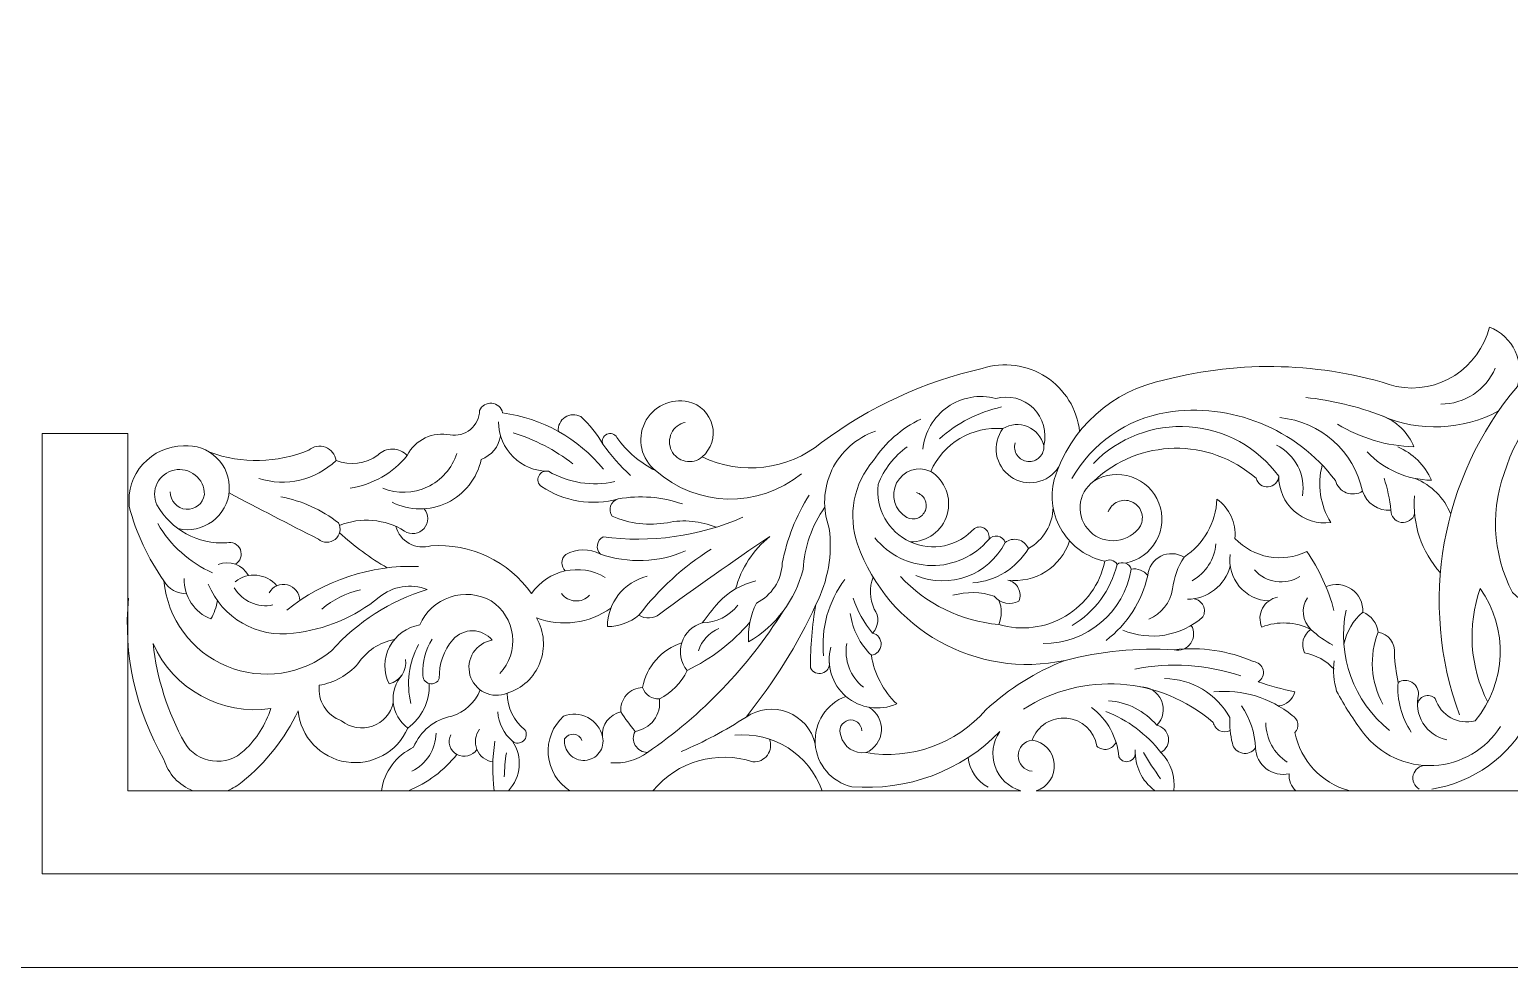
# Model space of a CAD drawing. Header units: millimetres. Extents: x 5152 to 5396, y 165 to 421.
# Drawn here: x 5193.6 to 5274.2, y 298.7 to 349.8 of the extents above; entities that cross this region are included whole.
import ezdxf

# ---------------------------------------------------------------- set-up
doc = ezdxf.new("R2010")
doc.units = ezdxf.units.MM
doc.header["$MEASUREMENT"] = 0
doc.layers.add('SITARA ALL', color=18, linetype='Continuous', true_color=0x000000)

msp = doc.modelspace()

# ---------------------------------------------------------------- linework, layer by layer
at = {"layer": 'SITARA ALL', "lineweight": 9}
for points, knots in [([(5152.3, 420.695), (5152.3, 420.695), (5396.3, 420.695), (5396.3, 420.695), (5396.3, 420.695), (5396.3, 298.695), (5396.3, 298.695), (5396.3, 298.695), (5152.3, 298.695), (5152.3, 298.695), (5152.3, 298.695), (5152.3, 420.695), (5152.3, 420.695)], [0, 0, 0, 0, 0.25, 0.25, 0.25, 0.5, 0.5, 0.5, 0.75, 0.75, 0.75, 1, 1, 1, 1]), ([(5158.284, 309.538), (5158.284, 309.538), (5158.284, 303.791), (5158.284, 303.791), (5158.284, 303.791), (5154.3, 303.791), (5154.3, 303.791), (5154.3, 303.791), (5154.3, 415.599), (5154.3, 415.599), (5154.3, 415.599), (5354.3, 415.599), (5354.3, 415.599), (5354.3, 415.599), (5354.3, 391.626), (5354.3, 391.626), (5354.3, 391.626), (5349.636, 391.626), (5349.636, 391.626), (5349.636, 391.626), (5349.636, 411.074), (5349.636, 411.074), (5349.636, 411.074), (5301.025, 411.074), (5301.025, 411.074), (5301.679, 410.889), (5302.203, 410.396), (5302.429, 409.755), (5302.655, 409.114), (5302.556, 408.402), (5302.163, 407.847), (5304.264, 410.007), (5307.224, 411.112), (5310.227, 410.858), (5311.335, 410.604), (5312.145, 409.652), (5312.219, 408.518), (5312.293, 407.383), (5311.613, 406.334), (5310.548, 405.938)], [0, 0, 0, 0, 0.071429, 0.071429, 0.071429, 0.142857, 0.142857, 0.142857, 0.214286, 0.214286, 0.214286, 0.285714, 0.285714, 0.285714, 0.357143, 0.357143, 0.357143, 0.428571, 0.428571, 0.428571, 0.5, 0.5, 0.5, 0.571429, 0.571429, 0.571429, 0.642857, 0.642857, 0.642857, 0.714286, 0.714286, 0.714286, 0.785714, 0.785714, 0.785714, 0.857143, 0.857143, 0.857143, 1, 1, 1, 1]), ([(5385.334, 308.316), (5385.334, 308.316), (5390.317, 308.316), (5390.317, 308.316), (5390.317, 308.316), (5390.317, 415.599), (5390.317, 415.599), (5390.317, 415.599), (5394.3, 415.599), (5394.3, 415.599), (5394.3, 415.599), (5394.3, 303.791), (5394.3, 303.791), (5394.3, 303.791), (5194.3, 303.791), (5194.3, 303.791), (5194.3, 303.791), (5194.3, 327.764), (5194.3, 327.764), (5194.3, 327.764), (5198.965, 327.764), (5198.965, 327.764), (5198.965, 327.764), (5198.965, 308.316), (5198.965, 308.316), (5198.965, 308.316), (5247.575, 308.316), (5247.575, 308.316), (5246.921, 308.501), (5246.398, 308.994), (5246.172, 309.635), (5245.945, 310.276), (5246.045, 310.988), (5246.438, 311.543), (5244.337, 309.383), (5241.376, 308.278), (5238.374, 308.532), (5237.266, 308.786), (5236.456, 309.738), (5236.382, 310.873), (5236.307, 312.007), (5236.987, 313.056), (5238.053, 313.453)], [0, 0, 0, 0, 0.066667, 0.066667, 0.066667, 0.133333, 0.133333, 0.133333, 0.2, 0.2, 0.2, 0.266667, 0.266667, 0.266667, 0.333333, 0.333333, 0.333333, 0.4, 0.4, 0.4, 0.466667, 0.466667, 0.466667, 0.533333, 0.533333, 0.533333, 0.6, 0.6, 0.6, 0.666667, 0.666667, 0.666667, 0.733333, 0.733333, 0.733333, 0.8, 0.8, 0.8, 0.866667, 0.866667, 0.866667, 1, 1, 1, 1]), ([(5188.455, 349.618), (5189.164, 349.083), (5190.068, 348.877), (5190.939, 349.053), (5191.81, 349.229), (5192.564, 349.769), (5193.01, 350.538), (5195.427, 350.21), (5197.811, 351.323), (5199.109, 353.389), (5199.535, 354.227), (5199.541, 355.215), (5199.124, 356.057), (5198.707, 356.9), (5197.919, 357.496), (5196.994, 357.665)], [0, 0, 0, 0, 0.166667, 0.166667, 0.166667, 0.333333, 0.333333, 0.333333, 0.5, 0.5, 0.5, 0.666667, 0.666667, 0.666667, 1, 1, 1, 1]), ([(5241.017, 319.986), (5242.416, 318.479), (5244.321, 317.545), (5246.369, 317.363), (5247.595, 317.003), (5248.915, 317.169), (5250.013, 317.824), (5251.111, 318.479), (5251.886, 319.561), (5252.151, 320.811), (5251.186, 321.018), (5250.346, 321.61), (5249.825, 322.449), (5249.304, 323.288), (5249.147, 324.303), (5249.389, 325.26), (5250.249, 328.036), (5252.564, 330.119), (5255.415, 330.685), (5259.563, 331.766), (5263.935, 331.639), (5268.014, 330.321), (5270.296, 329.882), (5272.521, 331.302), (5273.081, 333.558), (5274.367, 333.062), (5275.037, 331.641), (5274.605, 330.332), (5270.432, 325.359), (5269.227, 318.545), (5271.448, 312.446)], [0, 0, 0, 0, 0.090909, 0.090909, 0.090909, 0.181818, 0.181818, 0.181818, 0.272727, 0.272727, 0.272727, 0.363636, 0.363636, 0.363636, 0.454545, 0.454545, 0.454545, 0.545455, 0.545455, 0.545455, 0.636364, 0.636364, 0.636364, 0.727273, 0.727273, 0.727273, 0.818182, 0.818182, 0.818182, 1, 1, 1, 1]), ([(5250.777, 327.871), (5250.643, 329.088), (5249.97, 330.18), (5248.943, 330.847), (5247.916, 331.513), (5246.645, 331.683), (5245.479, 331.31), (5242.311, 330.585), (5239.33, 329.209), (5236.723, 327.269), (5234.894, 325.77), (5232.36, 325.467), (5230.229, 326.491), (5230.721, 326.918), (5230.932, 327.584), (5230.776, 328.216), (5230.62, 328.849), (5230.124, 329.341), (5229.489, 329.49), (5228.521, 329.711), (5227.53, 329.234), (5227.099, 328.339), (5226.668, 327.445), (5226.911, 326.372), (5227.688, 325.752), (5229.933, 323.747), (5233.299, 323.667), (5235.634, 325.568)], [0, 0, 0, 0, 0.1, 0.1, 0.1, 0.2, 0.2, 0.2, 0.3, 0.3, 0.3, 0.4, 0.4, 0.4, 0.5, 0.5, 0.5, 0.6, 0.6, 0.6, 0.7, 0.7, 0.7, 0.8, 0.8, 0.8, 1, 1, 1, 1]), ([(5247.259, 327.253), (5247.195, 327.024), (5247.235, 326.779), (5247.37, 326.583), (5247.504, 326.387), (5247.718, 326.261), (5247.955, 326.239), (5248.191, 326.217), (5248.425, 326.302), (5248.593, 326.469), (5248.762, 326.637), (5248.847, 326.871), (5248.825, 327.108), (5249.011, 327.839), (5248.795, 328.613), (5248.256, 329.141), (5247.718, 329.67), (5246.941, 329.873), (5246.213, 329.674), (5245.311, 329.91), (5244.353, 329.739), (5243.588, 329.206), (5242.824, 328.673), (5242.331, 327.833), (5242.24, 326.906)], [0, 0, 0, 0, 0.111111, 0.111111, 0.111111, 0.222222, 0.222222, 0.222222, 0.333333, 0.333333, 0.333333, 0.444444, 0.444444, 0.444444, 0.555556, 0.555556, 0.555556, 0.666667, 0.666667, 0.666667, 0.777778, 0.777778, 0.777778, 1, 1, 1, 1]), ([(5282.268, 319.585), (5281.884, 319.316), (5281.533, 319.003), (5281.221, 318.652), (5279.129, 317.098), (5276.216, 317.292), (5274.344, 319.104), (5273.221, 321.246), (5273.111, 323.78), (5274.042, 326.012), (5274.797, 328.585), (5277.244, 330.286), (5279.919, 330.104)], [0, 0, 0, 0, 0.2, 0.2, 0.2, 0.4, 0.4, 0.4, 0.6, 0.6, 0.6, 1, 1, 1, 1]), ([(5224.856, 325.823), (5223.477, 327.503), (5221.515, 328.599), (5219.361, 328.89), (5219.302, 329.172), (5219.067, 329.383), (5218.781, 329.412), (5218.495, 329.441), (5218.223, 329.281), (5218.108, 329.017), (5218.101, 328.618), (5217.921, 328.241), (5217.614, 327.986), (5217.307, 327.73), (5216.904, 327.621), (5216.51, 327.687), (5215.565, 327.889), (5214.603, 327.428), (5214.17, 326.564), (5213.965, 326.785), (5213.679, 326.914), (5213.377, 326.919), (5213.076, 326.925), (5212.785, 326.807), (5212.572, 326.593), (5211.915, 326.106), (5211.052, 325.995), (5210.293, 326.298), (5210.247, 326.624), (5210.028, 326.9), (5209.719, 327.017), (5209.411, 327.134), (5209.064, 327.074), (5208.813, 326.859), (5207.094, 326.151), (5205.171, 326.11), (5203.423, 326.742)], [0, 0, 0, 0, 0.076923, 0.076923, 0.076923, 0.153846, 0.153846, 0.153846, 0.230769, 0.230769, 0.230769, 0.307692, 0.307692, 0.307692, 0.384615, 0.384615, 0.384615, 0.461538, 0.461538, 0.461538, 0.538462, 0.538462, 0.538462, 0.615385, 0.615385, 0.615385, 0.692308, 0.692308, 0.692308, 0.769231, 0.769231, 0.769231, 0.846154, 0.846154, 0.846154, 1, 1, 1, 1]), ([(5227.688, 325.752), (5226.847, 326.163), (5226.124, 326.779), (5225.584, 327.543), (5225.477, 327.738), (5225.237, 327.817), (5225.035, 327.724), (5224.833, 327.63), (5224.737, 327.397), (5224.816, 327.188), (5224.501, 327.751), (5224.096, 328.257), (5223.616, 328.687), (5223.347, 328.836), (5223.018, 328.822), (5222.762, 328.652), (5222.506, 328.482), (5222.366, 328.183), (5222.399, 327.877)], [0, 0, 0, 0, 0.142857, 0.142857, 0.142857, 0.285714, 0.285714, 0.285714, 0.428571, 0.428571, 0.428571, 0.571429, 0.571429, 0.571429, 0.714286, 0.714286, 0.714286, 1, 1, 1, 1]), ([(5266.178, 324.622), (5265.913, 324.455), (5265.584, 324.424), (5265.293, 324.539), (5265.001, 324.654), (5264.782, 324.901), (5264.702, 325.204), (5262.552, 328.04), (5259.022, 329.466), (5255.507, 328.914), (5253.338, 328.548), (5251.448, 327.228), (5250.36, 325.315)], [0, 0, 0, 0, 0.2, 0.2, 0.2, 0.4, 0.4, 0.4, 0.6, 0.6, 0.6, 1, 1, 1, 1]), ([(5264.818, 328.269), (5266.074, 327.508), (5267.505, 327.084), (5268.972, 327.038), (5268.66, 327.822), (5268.03, 328.435), (5267.238, 328.725), (5269.282, 327.839), (5271.617, 327.936), (5273.58, 328.99)], [0, 0, 0, 0, 0.25, 0.25, 0.25, 0.5, 0.5, 0.5, 1, 1, 1, 1]), ([(5229.309, 328.369), (5228.982, 328.301), (5228.705, 328.087), (5228.559, 327.787), (5228.412, 327.487), (5228.412, 327.137), (5228.559, 326.837), (5228.705, 326.538), (5228.982, 326.323), (5229.309, 326.255), (5229.635, 326.187), (5229.975, 326.274), (5230.229, 326.491)], [0, 0, 0, 0, 0.2, 0.2, 0.2, 0.4, 0.4, 0.4, 0.6, 0.6, 0.6, 1, 1, 1, 1]), ([(5239.666, 327.895), (5238.622, 327.537), (5237.766, 326.775), (5237.292, 325.778), (5236.818, 324.781), (5236.765, 323.637), (5237.146, 322.601), (5237.327, 321.178), (5237.074, 319.733), (5236.421, 318.455), (5236.209, 317.317), (5236.112, 316.16), (5236.132, 315.002), (5236.244, 314.764), (5236.511, 314.642), (5236.765, 314.714), (5237.018, 314.786), (5237.181, 315.031), (5237.149, 315.292)], [0, 0, 0, 0, 0.142857, 0.142857, 0.142857, 0.285714, 0.285714, 0.285714, 0.428571, 0.428571, 0.428571, 0.571429, 0.571429, 0.571429, 0.714286, 0.714286, 0.714286, 1, 1, 1, 1]), ([(5238.919, 311.583), (5238.915, 311.763), (5238.83, 311.931), (5238.687, 312.041), (5238.545, 312.151), (5238.36, 312.191), (5238.185, 312.15), (5238.01, 312.109), (5237.863, 311.991), (5237.784, 311.829), (5237.706, 311.667), (5237.705, 311.478), (5237.781, 311.315), (5237.927, 310.699), (5238.519, 310.296), (5239.145, 310.389), (5241.578, 309.976), (5244.049, 310.856), (5245.671, 312.717), (5246.927, 313.876), (5248.391, 314.79), (5249.983, 315.411), (5245.167, 314.373), (5240.327, 317.089), (5238.691, 321.737), (5238.138, 323.301), (5238.469, 325.043), (5239.555, 326.297), (5240.19, 327.268), (5241.081, 328.046), (5242.129, 328.544)], [0, 0, 0, 0, 0.090909, 0.090909, 0.090909, 0.181818, 0.181818, 0.181818, 0.272727, 0.272727, 0.272727, 0.363636, 0.363636, 0.363636, 0.454545, 0.454545, 0.454545, 0.545455, 0.545455, 0.545455, 0.636364, 0.636364, 0.636364, 0.727273, 0.727273, 0.727273, 0.818182, 0.818182, 0.818182, 1, 1, 1, 1]), ([(5248.825, 327.108), (5248.714, 327.572), (5248.387, 327.954), (5247.946, 328.137), (5247.504, 328.32), (5247.003, 328.281), (5246.596, 328.031), (5244.923, 328.167), (5243.349, 327.232), (5242.671, 325.697)], [0, 0, 0, 0, 0.25, 0.25, 0.25, 0.5, 0.5, 0.5, 1, 1, 1, 1]), ([(5246.596, 328.031), (5246.297, 327.629), (5246.174, 327.124), (5246.255, 326.63), (5246.336, 326.136), (5246.613, 325.696), (5247.025, 325.411), (5247.436, 325.125), (5247.945, 325.019), (5248.436, 325.117), (5248.927, 325.214), (5249.358, 325.506), (5249.629, 325.927)], [0, 0, 0, 0, 0.2, 0.2, 0.2, 0.4, 0.4, 0.4, 0.6, 0.6, 0.6, 1, 1, 1, 1]), ([(5263.983, 326.047), (5263.7, 324.984), (5263.867, 323.851), (5264.447, 322.916), (5263.727, 322.827), (5263.003, 323.053), (5262.461, 323.535), (5261.919, 324.018), (5261.612, 324.711), (5261.617, 325.436), (5260.464, 327.01), (5258.679, 327.995), (5256.734, 328.13), (5254.788, 328.265), (5252.883, 327.537), (5251.525, 326.138)], [0, 0, 0, 0, 0.166667, 0.166667, 0.166667, 0.333333, 0.333333, 0.333333, 0.5, 0.5, 0.5, 0.666667, 0.666667, 0.666667, 1, 1, 1, 1]), ([(5269.012, 323.398), (5268.925, 323.077), (5268.61, 322.872), (5268.281, 322.921), (5267.951, 322.971), (5267.712, 323.261), (5267.724, 323.593), (5267.032, 323.532), (5266.389, 323.96), (5266.178, 324.622), (5265.711, 326.795), (5263.894, 328.415), (5261.682, 328.628)], [0, 0, 0, 0, 0.2, 0.2, 0.2, 0.4, 0.4, 0.4, 0.6, 0.6, 0.6, 1, 1, 1, 1]), ([(5201.697, 322.584), (5202.349, 322.436), (5203.033, 322.581), (5203.568, 322.981), (5204.104, 323.381), (5204.438, 323.994), (5204.481, 324.661), (5204.525, 325.328), (5204.275, 325.981), (5203.796, 326.447), (5203.317, 326.913), (5202.659, 327.147), (5201.993, 327.085), (5201.15, 327.085), (5200.347, 326.726), (5199.783, 326.098), (5199.22, 325.47), (5198.951, 324.633), (5199.041, 323.795), (5199.411, 322.337), (5200.05, 320.962), (5200.926, 319.741), (5201.118, 317.677), (5202.432, 315.889), (5204.346, 315.092), (5206.26, 314.296), (5208.455, 314.621), (5210.054, 315.94), (5211.449, 317.506), (5213.25, 318.657), (5215.257, 319.266), (5214.375, 319.619), (5213.371, 319.461), (5212.641, 318.853), (5211.308, 317.76), (5209.686, 317.078), (5207.973, 316.893), (5205.999, 316.62), (5204.09, 317.722), (5203.335, 319.565)], [0, 0, 0, 0, 0.071429, 0.071429, 0.071429, 0.142857, 0.142857, 0.142857, 0.214286, 0.214286, 0.214286, 0.285714, 0.285714, 0.285714, 0.357143, 0.357143, 0.357143, 0.428571, 0.428571, 0.428571, 0.5, 0.5, 0.5, 0.571429, 0.571429, 0.571429, 0.642857, 0.642857, 0.642857, 0.714286, 0.714286, 0.714286, 0.785714, 0.785714, 0.785714, 0.857143, 0.857143, 0.857143, 1, 1, 1, 1]), ([(5213.344, 324.02), (5214.287, 323.548), (5215.395, 323.538), (5216.345, 323.996), (5217.295, 324.453), (5217.979, 325.324), (5218.199, 326.355), (5218.754, 326.56), (5219.157, 327.047), (5219.252, 327.632)], [0, 0, 0, 0, 0.25, 0.25, 0.25, 0.5, 0.5, 0.5, 1, 1, 1, 1]), ([(5261.617, 325.436), (5261.59, 325.131), (5261.347, 324.888), (5261.042, 324.862), (5260.736, 324.836), (5260.456, 325.034), (5260.378, 325.331), (5257.83, 327.562), (5254.008, 327.495), (5251.545, 325.17), (5252.161, 325.549), (5252.914, 325.635), (5253.599, 325.404), (5254.284, 325.173), (5254.831, 324.648), (5255.091, 323.974), (5255.351, 323.3), (5255.298, 322.544), (5254.945, 321.912), (5254.593, 321.281), (5253.978, 320.839), (5253.267, 320.706)], [0, 0, 0, 0, 0.125, 0.125, 0.125, 0.25, 0.25, 0.25, 0.375, 0.375, 0.375, 0.5, 0.5, 0.5, 0.625, 0.625, 0.625, 0.75, 0.75, 0.75, 1, 1, 1, 1]), ([(5212.841, 324.788), (5213.624, 324.47), (5214.504, 324.493), (5215.268, 324.853), (5216.033, 325.212), (5216.613, 325.874), (5216.867, 326.68)], [0, 0, 0, 0, 0.333333, 0.333333, 0.333333, 1, 1, 1, 1]), ([(5241.391, 327.04), (5240.673, 326.526), (5240.123, 325.811), (5239.809, 324.986), (5239.644, 323.675), (5240.349, 322.411), (5241.551, 321.864), (5242.753, 321.317), (5244.17, 321.614), (5245.049, 322.599), (5245.236, 322.712), (5245.473, 322.697), (5245.645, 322.564), (5245.817, 322.43), (5245.889, 322.204), (5245.827, 321.995), (5245.053, 321.08), (5243.909, 320.56), (5242.711, 320.576), (5241.513, 320.593), (5240.385, 321.146), (5239.636, 322.082)], [0, 0, 0, 0, 0.125, 0.125, 0.125, 0.25, 0.25, 0.25, 0.375, 0.375, 0.375, 0.5, 0.5, 0.5, 0.625, 0.625, 0.625, 0.75, 0.75, 0.75, 1, 1, 1, 1]), ([(5266.436, 326.766), (5267.341, 325.797), (5268.601, 325.239), (5269.927, 325.223), (5269.572, 326.04), (5268.917, 326.69), (5268.096, 327.038)], [0, 0, 0, 0, 0.333333, 0.333333, 0.333333, 1, 1, 1, 1]), ([(5201.267, 324.591), (5201.259, 324.095), (5201.636, 323.679), (5202.129, 323.64), (5202.623, 323.6), (5203.062, 323.951), (5203.131, 324.442), (5203.133, 324.853), (5202.948, 325.242), (5202.628, 325.501), (5202.308, 325.759), (5201.889, 325.859), (5201.487, 325.772), (5201.086, 325.685), (5200.745, 325.421), (5200.561, 325.053), (5200.377, 324.685), (5200.37, 324.254), (5200.542, 323.88), (5201.308, 322.52), (5202.783, 321.718), (5204.341, 321.815), (5204.648, 321.893), (5204.966, 321.733), (5205.087, 321.44), (5205.207, 321.147), (5205.093, 320.809), (5204.819, 320.649)], [0, 0, 0, 0, 0.1, 0.1, 0.1, 0.2, 0.2, 0.2, 0.3, 0.3, 0.3, 0.4, 0.4, 0.4, 0.5, 0.5, 0.5, 0.6, 0.6, 0.6, 0.7, 0.7, 0.7, 0.8, 0.8, 0.8, 1, 1, 1, 1]), ([(5225.661, 324.201), (5224.233, 323.814), (5222.706, 324.062), (5221.473, 324.88), (5221.296, 325.012), (5221.236, 325.25), (5221.329, 325.45), (5221.422, 325.65), (5221.642, 325.757), (5221.857, 325.707), (5222.947, 325.074), (5224.235, 324.874), (5225.466, 325.146)], [0, 0, 0, 0, 0.2, 0.2, 0.2, 0.4, 0.4, 0.4, 0.6, 0.6, 0.6, 1, 1, 1, 1]), ([(5241.551, 321.864), (5242.481, 321.854), (5243.303, 322.463), (5243.564, 323.356), (5243.824, 324.248), (5243.46, 325.205), (5242.671, 325.697), (5241.983, 326.023), (5241.161, 325.747), (5240.811, 325.07), (5240.461, 324.394), (5240.708, 323.562), (5241.373, 323.189), (5241.557, 323.097), (5241.771, 323.086), (5241.964, 323.16), (5242.156, 323.235), (5242.307, 323.387), (5242.381, 323.579), (5242.455, 323.772), (5242.444, 323.986), (5242.351, 324.17), (5242.257, 324.354), (5242.091, 324.49), (5241.892, 324.544)], [0, 0, 0, 0, 0.111111, 0.111111, 0.111111, 0.222222, 0.222222, 0.222222, 0.333333, 0.333333, 0.333333, 0.444444, 0.444444, 0.444444, 0.555556, 0.555556, 0.555556, 0.666667, 0.666667, 0.666667, 0.777778, 0.777778, 0.777778, 1, 1, 1, 1]), ([(5251.545, 325.17), (5251.112, 324.859), (5250.839, 324.372), (5250.802, 323.841), (5250.765, 323.309), (5250.966, 322.788), (5251.352, 322.42), (5251.738, 322.053), (5252.267, 321.876), (5252.797, 321.938), (5253.326, 322.001), (5253.8, 322.295), (5254.09, 322.743), (5254.208, 322.979), (5254.223, 323.253), (5254.132, 323.5), (5254.041, 323.748), (5253.852, 323.947), (5253.609, 324.05), (5253.366, 324.153), (5253.092, 324.152), (5252.85, 324.046), (5252.609, 323.94), (5252.422, 323.739), (5252.333, 323.491)], [0, 0, 0, 0, 0.111111, 0.111111, 0.111111, 0.222222, 0.222222, 0.222222, 0.333333, 0.333333, 0.333333, 0.444444, 0.444444, 0.444444, 0.555556, 0.555556, 0.555556, 0.666667, 0.666667, 0.666667, 0.777778, 0.777778, 0.777778, 1, 1, 1, 1]), ([(5204.468, 324.525), (5206.085, 323.678), (5207.706, 322.839), (5209.332, 322.01), (5209.595, 321.788), (5209.978, 321.784), (5210.246, 322.001), (5210.513, 322.218), (5210.59, 322.594), (5210.428, 322.897), (5209.509, 323.615), (5208.433, 324.102), (5207.288, 324.317)], [0, 0, 0, 0, 0.2, 0.2, 0.2, 0.4, 0.4, 0.4, 0.6, 0.6, 0.6, 1, 1, 1, 1]), ([(5229.153, 323.926), (5228.033, 324.321), (5226.829, 324.416), (5225.661, 324.201), (5225.467, 324.151), (5225.311, 324.008), (5225.244, 323.819), (5225.177, 323.63), (5225.209, 323.42), (5225.329, 323.26), (5226.277, 322.851), (5227.323, 322.729), (5228.34, 322.909), (5229.226, 323.09), (5230.145, 323.004), (5230.982, 322.662)], [0, 0, 0, 0, 0.166667, 0.166667, 0.166667, 0.333333, 0.333333, 0.333333, 0.5, 0.5, 0.5, 0.666667, 0.666667, 0.666667, 1, 1, 1, 1]), ([(5236.049, 324.413), (5235.338, 323.275), (5234.844, 322.017), (5234.589, 320.7), (5234.549, 319.773), (5234.007, 318.941), (5233.177, 318.529), (5232.855, 317.873), (5232.71, 317.145), (5232.757, 316.416), (5234.233, 317.284), (5235.3, 318.705), (5235.723, 320.364), (5235.793, 321.579), (5236.202, 322.751), (5236.903, 323.747)], [0, 0, 0, 0, 0.166667, 0.166667, 0.166667, 0.333333, 0.333333, 0.333333, 0.5, 0.5, 0.5, 0.666667, 0.666667, 0.666667, 1, 1, 1, 1]), ([(5264.622, 318.126), (5264.322, 319.278), (5263.82, 320.368), (5263.139, 321.344), (5261.823, 320.692), (5260.234, 320.983), (5259.233, 322.056), (5259.308, 322.893), (5258.934, 323.706), (5258.25, 324.193), (5258.197, 322.913), (5257.53, 321.735), (5256.461, 321.03)], [0, 0, 0, 0, 0.2, 0.2, 0.2, 0.4, 0.4, 0.4, 0.6, 0.6, 0.6, 1, 1, 1, 1]), ([(5210.484, 322.76), (5211.645, 323.228), (5212.961, 323.113), (5214.025, 322.453), (5214.365, 322.23), (5214.817, 322.291), (5215.086, 322.597), (5215.354, 322.902), (5215.356, 323.358), (5215.091, 323.666)], [0, 0, 0, 0, 0.25, 0.25, 0.25, 0.5, 0.5, 0.5, 1, 1, 1, 1]), ([(5232.441, 323.204), (5230.048, 322.165), (5227.416, 321.795), (5224.83, 322.134), (5224.664, 322.047), (5224.55, 321.887), (5224.522, 321.703), (5224.494, 321.518), (5224.555, 321.331), (5224.687, 321.199), (5226.199, 320.672), (5227.853, 320.735), (5229.321, 321.376)], [0, 0, 0, 0, 0.2, 0.2, 0.2, 0.4, 0.4, 0.4, 0.6, 0.6, 0.6, 1, 1, 1, 1]), ([(5224.953, 319.931), (5223.589, 320.736), (5221.837, 320.352), (5220.94, 319.047), (5219.693, 320.816), (5217.614, 321.803), (5215.456, 321.651), (5215.063, 321.533), (5214.64, 321.579), (5214.281, 321.777), (5213.922, 321.975), (5213.658, 322.311), (5213.548, 322.706)], [0, 0, 0, 0, 0.2, 0.2, 0.2, 0.4, 0.4, 0.4, 0.6, 0.6, 0.6, 1, 1, 1, 1]), ([(5224.687, 321.199), (5224.095, 321.517), (5223.38, 321.507), (5222.797, 321.171), (5222.672, 321.059), (5222.598, 320.9), (5222.594, 320.731), (5222.589, 320.563), (5222.653, 320.4), (5222.772, 320.28)], [0, 0, 0, 0, 0.25, 0.25, 0.25, 0.5, 0.5, 0.5, 1, 1, 1, 1]), ([(5227.225, 319.99), (5225.963, 319.679), (5225.074, 318.55), (5225.071, 317.249), (5225.695, 317.257), (5226.298, 317.475), (5226.783, 317.868), (5227.868, 319.289), (5229.197, 320.507), (5230.708, 321.464)], [0, 0, 0, 0, 0.25, 0.25, 0.25, 0.5, 0.5, 0.5, 1, 1, 1, 1]), ([(5226.783, 317.868), (5227.132, 317.647), (5227.583, 317.672), (5227.906, 317.931), (5229.878, 319.382), (5231.88, 320.792), (5233.912, 322.159), (5233.001, 321.428), (5232.347, 320.426), (5232.046, 319.298)], [0, 0, 0, 0, 0.25, 0.25, 0.25, 0.5, 0.5, 0.5, 1, 1, 1, 1]), ([(5244.963, 319.637), (5246.217, 319.724), (5247.348, 320.423), (5247.986, 321.506), (5247.885, 321.743), (5247.68, 321.918), (5247.431, 321.98), (5247.182, 322.042), (5246.919, 321.984), (5246.719, 321.823), (5245.814, 320.049), (5243.691, 319.273), (5241.853, 320.04)], [0, 0, 0, 0, 0.2, 0.2, 0.2, 0.4, 0.4, 0.4, 0.6, 0.6, 0.6, 1, 1, 1, 1]), ([(5243.878, 318.955), (5244.617, 319.163), (5245.402, 319.147), (5246.132, 318.908), (5246.454, 318.507), (5247.015, 318.393), (5247.468, 318.637), (5247.564, 318.869), (5247.552, 319.13), (5247.435, 319.352), (5247.318, 319.573), (5247.108, 319.73), (5246.863, 319.781), (5248.351, 319.6), (5249.759, 320.491), (5250.23, 321.914)], [0, 0, 0, 0, 0.166667, 0.166667, 0.166667, 0.333333, 0.333333, 0.333333, 0.5, 0.5, 0.5, 0.666667, 0.666667, 0.666667, 1, 1, 1, 1]), ([(5246.719, 321.823), (5246.662, 322.003), (5246.51, 322.138), (5246.324, 322.174), (5246.138, 322.21), (5245.947, 322.142), (5245.827, 321.995)], [0, 0, 0, 0, 0.333333, 0.333333, 0.333333, 1, 1, 1, 1]), ([(5250.368, 317.306), (5251.597, 318.044), (5252.478, 319.244), (5252.813, 320.639), (5252.945, 320.732), (5253.114, 320.757), (5253.267, 320.706), (5253.42, 320.655), (5253.54, 320.534), (5253.59, 320.38)], [0, 0, 0, 0, 0.25, 0.25, 0.25, 0.5, 0.5, 0.5, 1, 1, 1, 1]), ([(5252.813, 320.639), (5252.749, 320.751), (5252.643, 320.832), (5252.519, 320.864), (5252.394, 320.897), (5252.262, 320.878), (5252.151, 320.811)], [0, 0, 0, 0, 0.333333, 0.333333, 0.333333, 1, 1, 1, 1]), ([(5254.543, 317.651), (5255.225, 317.947), (5255.712, 318.565), (5255.839, 319.298), (5255.902, 319.917), (5256.115, 320.512), (5256.461, 321.03), (5256.077, 321.266), (5255.598, 321.287), (5255.196, 321.084), (5254.793, 320.881), (5254.525, 320.485), (5254.486, 320.036)], [0, 0, 0, 0, 0.2, 0.2, 0.2, 0.4, 0.4, 0.4, 0.6, 0.6, 0.6, 1, 1, 1, 1]), ([(5258.977, 321.171), (5258.887, 320.55), (5259.065, 319.921), (5259.468, 319.44), (5259.871, 318.959), (5260.459, 318.673), (5261.086, 318.654)], [0, 0, 0, 0, 0.333333, 0.333333, 0.333333, 1, 1, 1, 1]), ([(5202.026, 319.862), (5202.004, 318.896), (5202.585, 318.02), (5203.483, 317.665), (5203.658, 317.973), (5203.779, 318.309), (5203.84, 318.658)], [0, 0, 0, 0, 0.333333, 0.333333, 0.333333, 1, 1, 1, 1]), ([(5238.293, 317.959), (5238.411, 317.096), (5238.813, 316.298), (5239.437, 315.691), (5239.73, 315.732), (5239.952, 315.973), (5239.969, 316.268), (5239.985, 316.563), (5239.792, 316.828), (5239.505, 316.9), (5239.846, 317.258), (5239.884, 317.806), (5239.596, 318.206), (5239.337, 318.751), (5239.315, 319.379), (5239.536, 319.94)], [0, 0, 0, 0, 0.166667, 0.166667, 0.166667, 0.333333, 0.333333, 0.333333, 0.5, 0.5, 0.5, 0.666667, 0.666667, 0.666667, 1, 1, 1, 1]), ([(5248.785, 316.329), (5251.166, 316.316), (5253.203, 318.031), (5253.59, 320.38), (5253.929, 320.436), (5254.271, 320.304), (5254.486, 320.036), (5254.175, 318.625), (5253.368, 317.371), (5252.213, 316.502)], [0, 0, 0, 0, 0.25, 0.25, 0.25, 0.5, 0.5, 0.5, 1, 1, 1, 1]), ([(5208.329, 318.677), (5208.315, 319.078), (5208.038, 319.421), (5207.649, 319.519), (5207.26, 319.616), (5206.853, 319.445), (5206.652, 319.097)], [0, 0, 0, 0, 0.333333, 0.333333, 0.333333, 1, 1, 1, 1]), ([(5219.216, 314.699), (5219.742, 315.259), (5219.993, 316.021), (5219.901, 316.784), (5219.809, 317.546), (5219.384, 318.227), (5218.741, 318.646), (5218.059, 319.031), (5217.246, 319.109), (5216.504, 318.86), (5215.761, 318.611), (5215.16, 318.059), (5214.849, 317.34), (5214.146, 317.226), (5213.538, 316.787), (5213.21, 316.154), (5212.882, 315.522), (5212.872, 314.772), (5213.184, 314.132), (5213.784, 314.278), (5214.171, 314.857), (5214.076, 315.467)], [0, 0, 0, 0, 0.125, 0.125, 0.125, 0.25, 0.25, 0.25, 0.375, 0.375, 0.375, 0.5, 0.5, 0.5, 0.625, 0.625, 0.625, 0.75, 0.75, 0.75, 1, 1, 1, 1]), ([(5222.575, 319.044), (5222.75, 318.809), (5223.019, 318.664), (5223.311, 318.646), (5223.603, 318.629), (5223.887, 318.742), (5224.088, 318.955)], [0, 0, 0, 0, 0.333333, 0.333333, 0.333333, 1, 1, 1, 1]), ([(5233.146, 319.743), (5232.37, 319.55), (5231.666, 319.142), (5231.112, 318.566), (5230.809, 318.2), (5230.514, 317.827), (5230.228, 317.447), (5230.988, 317.47), (5231.699, 317.825), (5232.173, 318.419)], [0, 0, 0, 0, 0.25, 0.25, 0.25, 0.5, 0.5, 0.5, 1, 1, 1, 1]), ([(5264.188, 319.424), (5264.643, 319.625), (5265.17, 319.574), (5265.579, 319.291), (5265.988, 319.008), (5266.22, 318.532), (5266.192, 318.036), (5265.665, 317.588), (5265.303, 316.976), (5265.164, 316.299)], [0, 0, 0, 0, 0.25, 0.25, 0.25, 0.5, 0.5, 0.5, 1, 1, 1, 1]), ([(5269.165, 312.969), (5269.179, 313.192), (5269.323, 313.386), (5269.533, 313.464), (5269.742, 313.543), (5269.978, 313.49), (5270.135, 313.331), (5270.425, 312.414), (5271.378, 311.881), (5272.311, 312.117), (5274.016, 314.188), (5274.129, 317.14), (5272.584, 319.333), (5271.871, 317.299), (5272.017, 315.064), (5272.99, 313.14)], [0, 0, 0, 0, 0.166667, 0.166667, 0.166667, 0.333333, 0.333333, 0.333333, 0.5, 0.5, 0.5, 0.666667, 0.666667, 0.666667, 1, 1, 1, 1]), ([(5198.994, 318.791), (5198.708, 315.736), (5199.383, 312.671), (5200.927, 310.021), (5201.158, 309.239), (5201.738, 308.609), (5202.499, 308.316)], [0, 0, 0, 0, 0.333333, 0.333333, 0.333333, 1, 1, 1, 1]), ([(5225.26, 318.258), (5224.08, 317.422), (5222.562, 317.221), (5221.205, 317.721), (5221.637, 316.981), (5221.707, 316.084), (5221.396, 315.286), (5221.085, 314.488), (5220.427, 313.875), (5219.609, 313.622), (5219.21, 313.46), (5218.762, 313.475), (5218.376, 313.664), (5217.99, 313.854), (5217.703, 314.199), (5217.587, 314.613), (5217.471, 315.027), (5217.537, 315.471), (5217.769, 315.833), (5218, 316.195), (5218.376, 316.441), (5218.8, 316.509), (5218.539, 316.829), (5218.15, 317.017), (5217.738, 317.023), (5217.325, 317.029), (5216.931, 316.852), (5216.661, 316.539), (5216.149, 315.96), (5215.883, 315.204), (5215.918, 314.432), (5215.834, 314.212), (5215.597, 314.09), (5215.368, 314.15), (5215.139, 314.21), (5214.992, 314.432), (5215.026, 314.666), (5214.994, 315.336), (5215.171, 315.999), (5215.531, 316.565)], [0, 0, 0, 0, 0.071429, 0.071429, 0.071429, 0.142857, 0.142857, 0.142857, 0.214286, 0.214286, 0.214286, 0.285714, 0.285714, 0.285714, 0.357143, 0.357143, 0.357143, 0.428571, 0.428571, 0.428571, 0.5, 0.5, 0.5, 0.571429, 0.571429, 0.571429, 0.642857, 0.642857, 0.642857, 0.714286, 0.714286, 0.714286, 0.785714, 0.785714, 0.785714, 0.857143, 0.857143, 0.857143, 1, 1, 1, 1]), ([(5229.086, 310.445), (5230.315, 310.969), (5231.496, 311.598), (5232.616, 312.326), (5234.136, 314.202), (5235.414, 316.261), (5236.421, 318.455)], [0, 0, 0, 0, 0.333333, 0.333333, 0.333333, 1, 1, 1, 1]), ([(5253.125, 317.06), (5254.598, 316.444), (5256.293, 316.722), (5257.491, 317.778), (5257.592, 317.97), (5257.596, 318.199), (5257.502, 318.395), (5257.407, 318.591), (5257.225, 318.731), (5257.011, 318.771)], [0, 0, 0, 0, 0.25, 0.25, 0.25, 0.5, 0.5, 0.5, 1, 1, 1, 1]), ([(5263.174, 318.815), (5262.813, 318.27), (5262.895, 317.547), (5263.368, 317.098), (5262.535, 317.517), (5261.563, 317.565), (5260.692, 317.228), (5260.549, 317.555), (5260.562, 317.93), (5260.729, 318.246), (5260.896, 318.562), (5261.198, 318.784), (5261.549, 318.85)], [0, 0, 0, 0, 0.2, 0.2, 0.2, 0.4, 0.4, 0.4, 0.6, 0.6, 0.6, 1, 1, 1, 1]), ([(5227.898, 313.314), (5227.49, 313.293), (5227.117, 313.545), (5226.984, 313.932), (5226.647, 313.927), (5226.328, 313.781), (5226.104, 313.529), (5225.88, 313.277), (5225.771, 312.943), (5225.806, 312.608), (5226.042, 312.241), (5226.298, 311.888), (5226.572, 311.548), (5226.982, 311.607), (5227.352, 311.826), (5227.601, 312.157), (5227.85, 312.489), (5227.957, 312.904), (5227.898, 313.314), (5228.56, 313.643), (5229.091, 314.187), (5229.403, 314.858), (5230.72, 315.486), (5231.887, 316.386), (5232.829, 317.5)], [0, 0, 0, 0, 0.111111, 0.111111, 0.111111, 0.222222, 0.222222, 0.222222, 0.333333, 0.333333, 0.333333, 0.444444, 0.444444, 0.444444, 0.555556, 0.555556, 0.555556, 0.666667, 0.666667, 0.666667, 0.777778, 0.777778, 0.777778, 1, 1, 1, 1]), ([(5226.572, 311.548), (5226.443, 311.308), (5226.449, 311.017), (5226.587, 310.782), (5226.726, 310.547), (5226.977, 310.402), (5227.25, 310.398), (5230.214, 312.429), (5232.727, 315.048), (5234.634, 318.094)], [0, 0, 0, 0, 0.25, 0.25, 0.25, 0.5, 0.5, 0.5, 1, 1, 1, 1]), ([(5230.228, 317.447), (5229.703, 317.297), (5229.288, 316.894), (5229.122, 316.374), (5228.956, 315.853), (5229.061, 315.284), (5229.403, 314.858)], [0, 0, 0, 0, 0.333333, 0.333333, 0.333333, 1, 1, 1, 1]), ([(5255.918, 315.985), (5256.264, 315.915), (5256.618, 316.055), (5256.821, 316.344), (5257.024, 316.633), (5257.037, 317.014), (5256.853, 317.315)], [0, 0, 0, 0, 0.333333, 0.333333, 0.333333, 1, 1, 1, 1]), ([(5264.624, 314.934), (5264.203, 315.396), (5263.642, 315.706), (5263.026, 315.816), (5262.794, 316.268), (5262.942, 316.822), (5263.368, 317.098), (5263.725, 316.757), (5264.128, 316.47), (5264.566, 316.244)], [0, 0, 0, 0, 0.25, 0.25, 0.25, 0.5, 0.5, 0.5, 1, 1, 1, 1]), ([(5267.285, 313.022), (5266.621, 314.228), (5266.527, 315.667), (5267.028, 316.949), (5267.588, 316.861), (5267.978, 316.345), (5267.911, 315.783), (5267.942, 315.256), (5268.009, 314.731), (5268.112, 314.213), (5268.042, 313.258), (5268.293, 312.307), (5268.825, 311.51)], [0, 0, 0, 0, 0.2, 0.2, 0.2, 0.4, 0.4, 0.4, 0.6, 0.6, 0.6, 1, 1, 1, 1]), ([(5200.332, 316.326), (5200.543, 314.428), (5201.129, 312.591), (5202.056, 310.922), (5202.387, 310.378), (5202.946, 310.015), (5203.577, 309.934), (5204.207, 309.853), (5204.84, 310.063), (5205.297, 310.506), (5205.965, 311.135), (5206.466, 311.921), (5206.754, 312.792), (5204.064, 312.392), (5201.435, 313.84), (5200.332, 316.326)], [0, 0, 0, 0, 0.2, 0.2, 0.2, 0.4, 0.4, 0.4, 0.6, 0.6, 0.6, 0.8, 0.8, 0.8, 1, 1, 1, 1]), ([(5213.467, 316.545), (5212.654, 316.393), (5211.94, 315.915), (5211.489, 315.221), (5210.937, 314.607), (5210.193, 314.197), (5209.379, 314.058), (5209.281, 313.207), (5209.788, 312.404), (5210.598, 312.128), (5211.069, 311.745), (5211.704, 311.634), (5212.277, 311.834), (5212.85, 312.034), (5213.278, 312.517), (5213.408, 313.11)], [0, 0, 0, 0, 0.166667, 0.166667, 0.166667, 0.333333, 0.333333, 0.333333, 0.5, 0.5, 0.5, 0.666667, 0.666667, 0.666667, 1, 1, 1, 1]), ([(5239.437, 315.691), (5239.595, 314.681), (5240.079, 313.751), (5240.817, 313.044), (5239.895, 312.634), (5238.817, 312.794), (5238.053, 313.453), (5237.288, 314.111), (5236.971, 315.154), (5237.24, 316.127)], [0, 0, 0, 0, 0.25, 0.25, 0.25, 0.5, 0.5, 0.5, 1, 1, 1, 1]), ([(5249.983, 315.411), (5251.919, 315.911), (5253.922, 316.104), (5255.918, 315.985), (5257.386, 316.164), (5258.876, 315.943), (5260.229, 315.346), (5260.488, 315.328), (5260.706, 315.144), (5260.767, 314.891), (5260.827, 314.638), (5260.715, 314.375), (5260.49, 314.242), (5261.149, 314.025), (5261.819, 313.841), (5262.496, 313.691), (5262.393, 313.271), (5262.032, 312.966), (5261.601, 312.933)], [0, 0, 0, 0, 0.142857, 0.142857, 0.142857, 0.285714, 0.285714, 0.285714, 0.428571, 0.428571, 0.428571, 0.571429, 0.571429, 0.571429, 0.714286, 0.714286, 0.714286, 1, 1, 1, 1]), ([(5264.624, 315.388), (5264.566, 314.833), (5264.615, 314.272), (5264.767, 313.736), (5265.196, 312.939), (5265.685, 312.175), (5266.228, 311.45), (5267.14, 310.274), (5268.566, 309.617), (5270.052, 309.69), (5271.538, 309.762), (5272.894, 310.554), (5273.687, 311.814)], [0, 0, 0, 0, 0.2, 0.2, 0.2, 0.4, 0.4, 0.4, 0.6, 0.6, 0.6, 1, 1, 1, 1]), ([(5204.383, 308.316), (5204.676, 308.429), (5204.947, 308.593), (5205.182, 308.802), (5206.479, 309.84), (5207.522, 311.159), (5208.231, 312.661), (5208.368, 311.244), (5209.444, 310.101), (5210.851, 309.881), (5212.257, 309.662), (5213.633, 310.42), (5214.195, 311.728), (5213.751, 312.059), (5213.466, 312.56), (5213.408, 313.11), (5213.35, 313.66), (5213.525, 314.21), (5213.89, 314.625)], [0, 0, 0, 0, 0.142857, 0.142857, 0.142857, 0.285714, 0.285714, 0.285714, 0.428571, 0.428571, 0.428571, 0.571429, 0.571429, 0.571429, 0.714286, 0.714286, 0.714286, 1, 1, 1, 1]), ([(5247.72, 312.749), (5250.936, 314.835), (5255.148, 314.542), (5258.048, 312.036), (5258.087, 311.837), (5258.217, 311.669), (5258.4, 311.581), (5258.583, 311.494), (5258.795, 311.498), (5258.974, 311.593)], [0, 0, 0, 0, 0.25, 0.25, 0.25, 0.5, 0.5, 0.5, 1, 1, 1, 1]), ([(5255.403, 314.417), (5256.882, 314.409), (5258.242, 313.596), (5258.95, 312.297), (5258.936, 311.827), (5258.983, 311.356), (5259.09, 310.898), (5259.148, 310.627), (5259.361, 310.415), (5259.634, 310.36), (5259.906, 310.304), (5260.185, 310.415), (5260.345, 310.642)], [0, 0, 0, 0, 0.2, 0.2, 0.2, 0.4, 0.4, 0.4, 0.6, 0.6, 0.6, 1, 1, 1, 1]), ([(5270.762, 311.083), (5270.225, 311.199), (5269.758, 311.528), (5269.468, 311.995), (5269.178, 312.461), (5269.09, 313.026), (5269.224, 313.559), (5269.234, 313.828), (5269.096, 314.081), (5268.864, 314.218), (5268.631, 314.355), (5268.343, 314.353), (5268.112, 314.213)], [0, 0, 0, 0, 0.2, 0.2, 0.2, 0.4, 0.4, 0.4, 0.6, 0.6, 0.6, 1, 1, 1, 1]), ([(5218.143, 313.806), (5217.866, 313.124), (5217.3, 312.598), (5216.599, 312.372), (5215.661, 312.203), (5214.875, 311.565), (5214.519, 310.68), (5213.572, 310.241), (5212.913, 309.351), (5212.773, 308.316)], [0, 0, 0, 0, 0.25, 0.25, 0.25, 0.5, 0.5, 0.5, 1, 1, 1, 1]), ([(5219.897, 311.007), (5220.077, 310.867), (5220.332, 310.877), (5220.5, 311.031), (5220.669, 311.185), (5220.703, 311.437), (5220.58, 311.63), (5219.972, 312.113), (5219.615, 312.845), (5219.609, 313.622)], [0, 0, 0, 0, 0.25, 0.25, 0.25, 0.5, 0.5, 0.5, 1, 1, 1, 1]), ([(5254.081, 313.972), (5254.581, 313.981), (5255.036, 313.685), (5255.232, 313.226), (5255.428, 312.766), (5255.325, 312.233), (5254.973, 311.879), (5254.317, 312.663), (5253.371, 313.146), (5252.352, 313.217)], [0, 0, 0, 0, 0.25, 0.25, 0.25, 0.5, 0.5, 0.5, 1, 1, 1, 1]), ([(5265.423, 308.324), (5263.934, 308.742), (5262.804, 309.961), (5262.498, 311.478), (5262.624, 311.612), (5262.682, 311.798), (5262.653, 311.981), (5262.625, 312.164), (5262.513, 312.324), (5262.351, 312.413), (5261.153, 313.39), (5259.616, 313.85), (5258.077, 313.691)], [0, 0, 0, 0, 0.2, 0.2, 0.2, 0.4, 0.4, 0.4, 0.6, 0.6, 0.6, 1, 1, 1, 1]), ([(5269.957, 308.407), (5272.215, 308.763), (5274.166, 310.171), (5275.213, 312.202), (5275.231, 312.772), (5275.536, 313.295), (5276.023, 313.592), (5276.51, 313.888), (5277.115, 313.918), (5277.629, 313.672), (5278.144, 313.426), (5278.499, 312.936), (5278.574, 312.371), (5278.649, 311.805), (5278.432, 311.24), (5278, 310.868), (5278.542, 310.627), (5279.164, 310.647), (5279.689, 310.923), (5280.214, 311.199), (5280.584, 311.7), (5280.692, 312.284), (5280.619, 312.525), (5280.691, 312.788), (5280.878, 312.958), (5281.065, 313.128), (5281.334, 313.175), (5281.567, 313.078)], [0, 0, 0, 0, 0.1, 0.1, 0.1, 0.2, 0.2, 0.2, 0.3, 0.3, 0.3, 0.4, 0.4, 0.4, 0.5, 0.5, 0.5, 0.6, 0.6, 0.6, 0.7, 0.7, 0.7, 0.8, 0.8, 0.8, 1, 1, 1, 1]), ([(5219.677, 308.316), (5220.374, 309.05), (5220.467, 310.17), (5219.897, 311.007), (5219.432, 311.417), (5219.144, 311.991), (5219.095, 312.609)], [0, 0, 0, 0, 0.333333, 0.333333, 0.333333, 1, 1, 1, 1]), ([(5236.382, 310.872), (5236.195, 311.657), (5235.634, 312.299), (5234.881, 312.59), (5234.128, 312.88), (5233.282, 312.782), (5232.616, 312.326)], [0, 0, 0, 0, 0.333333, 0.333333, 0.333333, 1, 1, 1, 1]), ([(5239.145, 310.389), (5239.627, 310.593), (5239.953, 311.051), (5239.987, 311.574), (5240.022, 312.096), (5239.759, 312.593), (5239.307, 312.858)], [0, 0, 0, 0, 0.333333, 0.333333, 0.333333, 1, 1, 1, 1]), ([(5253.808, 310.289), (5253.773, 310.085), (5253.609, 309.926), (5253.403, 309.897), (5253.197, 309.868), (5252.996, 309.976), (5252.905, 310.163), (5252.826, 311.23), (5252.284, 312.207), (5251.42, 312.839)], [0, 0, 0, 0, 0.25, 0.25, 0.25, 0.5, 0.5, 0.5, 1, 1, 1, 1]), ([(5255.913, 308.316), (5255.995, 309.08), (5255.736, 309.841), (5255.205, 310.396), (5254.422, 311.395), (5253.387, 312.168), (5252.207, 312.635)], [0, 0, 0, 0, 0.333333, 0.333333, 0.333333, 1, 1, 1, 1]), ([(5262.552, 308.316), (5262.283, 308.543), (5262.145, 308.89), (5262.186, 309.24), (5261.75, 309.144), (5261.295, 309.244), (5260.94, 309.514), (5260.586, 309.784), (5260.368, 310.197), (5260.345, 310.642), (5260.317, 311.463), (5260.055, 312.259), (5259.589, 312.936)], [0, 0, 0, 0, 0.2, 0.2, 0.2, 0.4, 0.4, 0.4, 0.6, 0.6, 0.6, 1, 1, 1, 1]), ([(5223.684, 311.048), (5223.615, 311.239), (5223.443, 311.373), (5223.241, 311.392), (5223.039, 311.411), (5222.844, 311.311), (5222.741, 311.136), (5222.706, 310.829), (5222.808, 310.521), (5223.02, 310.296), (5223.233, 310.071), (5223.533, 309.951), (5223.843, 309.969), (5224.152, 309.986), (5224.437, 310.139), (5224.622, 310.387), (5224.808, 310.635), (5224.874, 310.952), (5224.804, 311.254), (5224.702, 311.704), (5224.409, 312.087), (5224.001, 312.302), (5223.593, 312.517), (5223.111, 312.543), (5222.682, 312.372), (5222.091, 311.836), (5221.782, 311.056), (5221.849, 310.26), (5221.916, 309.464), (5222.349, 308.746), (5223.022, 308.316)], [0, 0, 0, 0, 0.090909, 0.090909, 0.090909, 0.181818, 0.181818, 0.181818, 0.272727, 0.272727, 0.272727, 0.363636, 0.363636, 0.363636, 0.454545, 0.454545, 0.454545, 0.545455, 0.545455, 0.545455, 0.636364, 0.636364, 0.636364, 0.727273, 0.727273, 0.727273, 0.818182, 0.818182, 0.818182, 1, 1, 1, 1]), ([(5248.189, 311.065), (5248.47, 311.847), (5249.246, 312.34), (5250.074, 312.265), (5250.902, 312.191), (5251.575, 311.565), (5251.712, 310.745), (5251.865, 310.595), (5252.082, 310.531), (5252.292, 310.576), (5252.502, 310.62), (5252.675, 310.767), (5252.754, 310.967)], [0, 0, 0, 0, 0.2, 0.2, 0.2, 0.4, 0.4, 0.4, 0.6, 0.6, 0.6, 1, 1, 1, 1]), ([(5255.205, 310.396), (5255.498, 310.56), (5255.658, 310.888), (5255.606, 311.219), (5255.553, 311.55), (5255.301, 311.813), (5254.973, 311.879)], [0, 0, 0, 0, 0.333333, 0.333333, 0.333333, 1, 1, 1, 1]), ([(5216.54, 311.363), (5216.35, 310.973), (5216.497, 310.504), (5216.875, 310.292), (5217.253, 310.08), (5217.73, 310.2), (5217.963, 310.565)], [0, 0, 0, 0, 0.333333, 0.333333, 0.333333, 1, 1, 1, 1]), ([(5218.114, 311.66), (5217.873, 311.347), (5217.815, 310.931), (5217.963, 310.565), (5218.111, 310.199), (5218.441, 309.939), (5218.832, 309.882)], [0, 0, 0, 0, 0.333333, 0.333333, 0.333333, 1, 1, 1, 1]), ([(5227.55, 308.316), (5228.866, 309.911), (5231.03, 310.532), (5232.993, 309.881), (5233.302, 309.865), (5233.598, 310.007), (5233.78, 310.258), (5233.962, 310.509), (5234.005, 310.835), (5233.894, 311.124)], [0, 0, 0, 0, 0.25, 0.25, 0.25, 0.5, 0.5, 0.5, 1, 1, 1, 1]), ([(5248.186, 309.375), (5247.754, 309.421), (5247.426, 309.787), (5247.427, 310.221), (5247.427, 310.656), (5247.756, 311.02), (5248.189, 311.065), (5248.842, 310.972), (5249.344, 310.437), (5249.398, 309.779), (5249.451, 309.121), (5249.04, 308.513), (5248.41, 308.316), (5248.41, 308.316), (5364.043, 308.316), (5364.043, 308.316)], [0, 0, 0, 0, 0.166667, 0.166667, 0.166667, 0.333333, 0.333333, 0.333333, 0.5, 0.5, 0.5, 0.666667, 0.666667, 0.666667, 1, 1, 1, 1]), ([(5269.609, 309.69), (5269.296, 309.691), (5269.023, 309.482), (5268.942, 309.18), (5268.862, 308.879), (5268.995, 308.561), (5269.266, 308.407)], [0, 0, 0, 0, 0.333333, 0.333333, 0.333333, 1, 1, 1, 1])]:
    msp.add_open_spline(points, degree=3, knots=knots, dxfattribs=at)
for points in [[(5270.433, 329.363), (5271.728, 329.357), (5272.898, 330.13), (5273.4, 331.324)], [(5267.238, 328.725), (5265.902, 329.237), (5264.506, 329.574), (5263.084, 329.728)], [(5246.525, 329.208), (5245.267, 328.929), (5244.102, 328.333), (5243.141, 327.475)], [(5219.136, 328.395), (5219.149, 326.902), (5220.364, 325.7), (5221.857, 325.707)], [(5223.188, 326.121), (5222.211, 326.869), (5221.11, 327.439), (5219.935, 327.804)], [(5224.816, 327.188), (5225.264, 326.572), (5225.769, 325.999), (5226.323, 325.476)], [(5262.905, 324.364), (5263.091, 325.499), (5262.518, 326.622), (5261.489, 327.137)], [(5206.09, 325.322), (5207.564, 324.838), (5209.183, 325.213), (5210.293, 326.298)], [(5211.062, 324.79), (5212.283, 324.974), (5213.391, 325.606), (5214.17, 326.564)], [(5267.724, 323.593), (5267.658, 324.186), (5267.533, 324.77), (5267.352, 325.337)], [(5270.976, 323.37), (5270.628, 324.259), (5269.928, 324.963), (5269.042, 325.315)], [(5269.012, 324.365), (5268.877, 322.836), (5269.386, 321.321), (5270.417, 320.184)], [(5247.986, 321.506), (5248.806, 321.956), (5249.32, 322.811), (5249.331, 323.746)], [(5200.597, 322.857), (5201.28, 321.669), (5202.324, 320.731), (5203.578, 320.178)], [(5210.484, 322.359), (5211.277, 321.627), (5212.15, 320.988), (5213.087, 320.452)], [(5256.902, 319.749), (5257.642, 320.162), (5258.127, 320.916), (5258.197, 321.76)], [(5205.526, 320.024), (5205.218, 320.626), (5204.499, 320.889), (5203.876, 320.625)], [(5207.076, 319.473), (5206.505, 320.151), (5205.498, 320.249), (5204.808, 319.692)], [(5214.781, 320.526), (5212.183, 320.615), (5209.64, 319.773), (5207.611, 318.149)], [(5256.644, 318.739), (5257.74, 318.751), (5258.693, 319.491), (5258.975, 320.55)], [(5260.298, 320.333), (5260.925, 319.633), (5261.962, 319.482), (5262.761, 319.976)], [(5200.926, 319.741), (5201.176, 319.297), (5201.649, 319.027), (5202.158, 319.038)], [(5204.752, 319.358), (5205.188, 318.635), (5206.029, 318.263), (5206.857, 318.427)], [(5211.627, 319.248), (5210.85, 319.074), (5210.126, 318.718), (5209.515, 318.208)], [(5238.002, 319.815), (5237.095, 318.632), (5236.678, 317.145), (5236.84, 315.662)], [(5238.449, 318.795), (5238.68, 318.103), (5239.038, 317.46), (5239.505, 316.9)], [(5246.369, 317.363), (5246.554, 317.782), (5246.559, 318.258), (5246.383, 318.681)], [(5265.28, 318.15), (5264.777, 315.694), (5265.69, 313.166), (5267.647, 311.6)], [(5267.028, 316.949), (5266.969, 317.437), (5266.649, 317.854), (5266.192, 318.036)], [(5231.14, 317.143), (5230.608, 316.924), (5230.199, 316.483), (5230.02, 315.936)], [(5214.789, 316.268), (5214.252, 315.29), (5214.104, 314.146), (5214.373, 313.063)], [(5229.122, 316.374), (5228.014, 316.014), (5227.193, 315.077), (5226.984, 313.932)], [(5238.094, 316.326), (5237.943, 315.428), (5238.29, 314.519), (5239.001, 313.95)], [(5259.56, 314.562), (5257.697, 315.188), (5255.704, 315.318), (5253.775, 314.939)], [(5214.195, 311.728), (5214.971, 312.285), (5215.412, 313.196), (5215.368, 314.15)], [(5225.806, 312.608), (5225.174, 312.479), (5224.742, 311.895), (5224.804, 311.254)], [(5260.912, 312.003), (5260.919, 311.144), (5261.356, 310.346), (5262.076, 309.877)], [(5214.43, 309.375), (5215.222, 309.767), (5215.726, 310.569), (5215.737, 311.452)], [(5218.946, 311.007), (5218.8, 310.117), (5218.786, 309.21), (5218.904, 308.316)], [(5236.761, 308.316), (5236.054, 310.295), (5234.096, 311.54), (5232.004, 311.338)], [(5214.234, 308.316), (5215.27, 308.736), (5216.179, 309.417), (5216.875, 310.292)], [(5219.57, 310.384), (5219.504, 309.951), (5219.465, 309.515), (5219.451, 309.078)], [(5225.246, 309.841), (5225.96, 309.775), (5226.673, 309.973), (5227.25, 310.398)], [(5253.808, 310.541), (5253.766, 309.676), (5254.159, 308.847), (5254.856, 308.331)], [(5254.245, 310.396), (5254.538, 309.91), (5254.849, 309.435), (5255.176, 308.971)], [(5244.715, 310.126), (5244.774, 309.435), (5245.183, 308.823), (5245.798, 308.503)]]:
    msp.add_open_spline(points, degree=3, dxfattribs=at)

doc.saveas('drawing.dxf')
